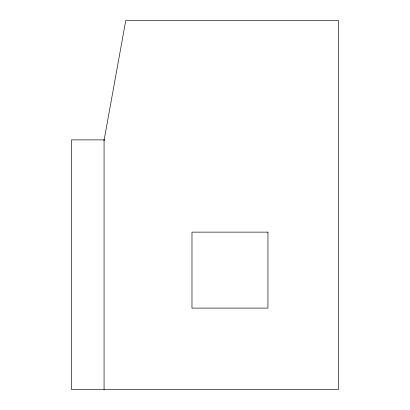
<?xml version="1.0" encoding="UTF-8"?>
<svg xmlns="http://www.w3.org/2000/svg" width="410" height="410" viewBox="0 0 410 410"><rect width="100%" height="100%" fill="white"/><g stroke="black" fill="none" stroke-linecap="round" stroke-linejoin="round"><path stroke-width="0.61" d="M104.068 139.882L71.509 139.882L71.509 389.5L338.491 389.5L338.491 20.5L125.773 20.5L104.068 140.404L104.068 139.938L104.068 389.5M267.95 232.132L191.977 232.132L191.977 308.105L267.95 308.105L267.95 232.132"/></g></svg>
